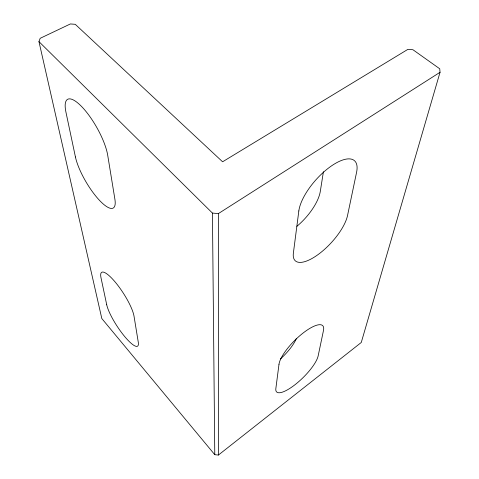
<?xml version="1.0" encoding="UTF-8"?>
<svg xmlns="http://www.w3.org/2000/svg" width="479" height="479" viewBox="0 0 479 479"><rect width="100%" height="100%" fill="white"/><g stroke="black" fill="none" stroke-linecap="round" stroke-linejoin="round"><path stroke-width="0.72" d="M323.421 171.722L320.289 191.438A36.398 15.238 -47.3 0 1 296.884 226.322M440.039 72.293L361.268 342.473L218.406 455.05L214.778 454.691L101.811 318.541L38.961 41.625L40.17 38.314L70.389 23.95L75.257 24.315L222.585 161.788L407.88 49.361L412.94 49.738L439.74 68.784L440.039 72.293L218.388 213.586L212.442 213.077L38.961 41.625M212.442 213.077L214.778 454.691M218.388 213.586L218.406 455.05M296.262 338.773A28.159 9.101 -44.2 0 1 280.502 358.897M278.994 364.274L275.844 388.601A28.656 8.323 -44.4 0 0 294.854 384.835A28.656 8.323 -44.4 0 0 318.17 355.831L323.481 330.456A30.165 9.263 -44.8 0 0 303.776 332.51A30.165 9.263 -44.8 0 0 278.994 364.274M298.83 210.952L293.376 253.11A37.236 14.083 -47.1 0 0 316.853 255.445A37.236 14.083 -47.1 0 0 347.544 215.49L356.586 172.29A40.044 16.112 -48.3 0 0 332.175 165.429A40.044 16.112 -48.3 0 0 298.83 210.952M75.431 156.968L65.934 112.122A38.47 11.424 60.3 0 1 81.729 106.649A38.47 11.424 60.3 0 1 107.721 155.334L114.894 199.216A35.739 10.095 59.3 0 1 99.327 200.18A35.739 10.095 59.3 0 1 75.431 156.968M106.727 304.794L101.015 277.82A28.974 6.814 57 0 1 114.559 281.305A28.974 6.814 57 0 1 134.042 316.296L138.275 342.192A27.554 6.155 56.7 0 1 125.037 336.953A27.554 6.155 56.7 0 1 106.727 304.794"/></g></svg>
